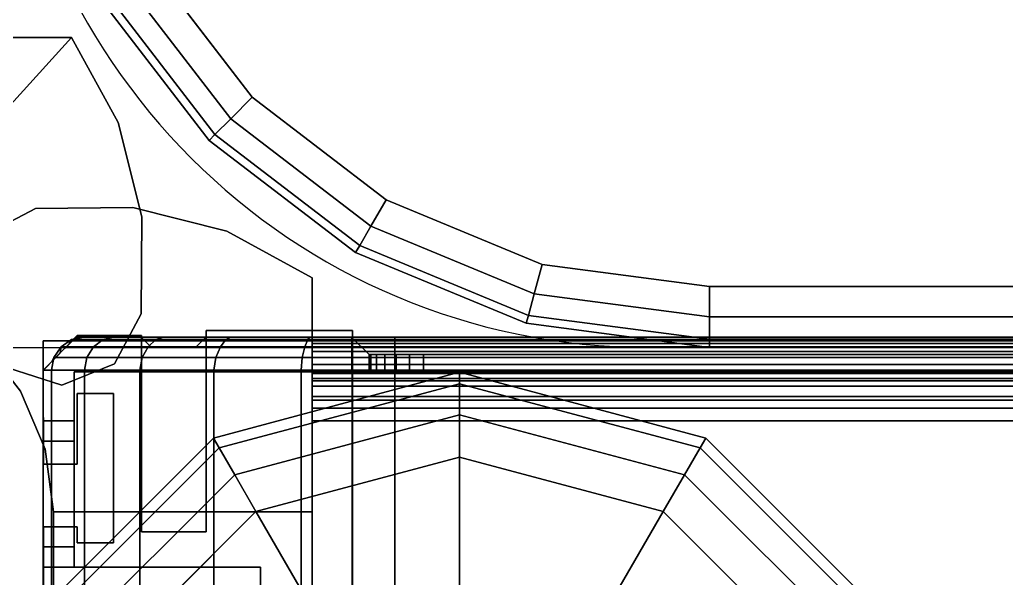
# Model space of a CAD drawing. Extents: x -170 to 1783, y -20 to 1205.
# Drawn here: x 382.276 to 384.183, y 286.189 to 287.27 of the extents above; entities that cross this region are included whole.
import ezdxf

# ---------------------------------------------------------------- set-up
doc = ezdxf.new("R2010")
doc.units = 0
doc.header["$LTSCALE"] = 96
doc.header["$MEASUREMENT"] = 0
for name, color, linetype in [('A-FURN-3-PANEL-GLIDE', 7, 'Continuous'), ('A-FURN-3-PANEL-RACE', 7, 'Continuous'), ('A-FURN-3-PANEL-SIDE1', 7, 'Continuous'), ('A-FURN-3-PANEL-TOPCAP', 7, 'Continuous'), ('A-FURN-3-PANEL-TRIM', 7, 'Continuous'), ('A-FURN-3-WKSF-TOP', 7, 'Continuous'), ('A-FURN-3-WKSF-TRIM', 7, 'Continuous'), ('A-FURN-P-PNLS', 7, 'Continuous'), ('A-FURN-P-WKSF', 7, 'Continuous'), ('MAIN_PANEL', 7, 'Continuous'), ('MAIN_WKSURF', 7, 'Continuous')]:
    doc.layers.add(name, color=color, linetype=linetype)

# ---------------------------------------------------------------- blocks, each defined once
blk = doc.blocks.new('EC-EFP-456')
at = {"layer": 'A-FURN-3-PANEL-GLIDE', "color": 20, "linetype": 'Continuous', "invisible_edges": 12}
for points in [[(47.115, 1), (46.433, 0.6063), (46.7213, 0.318)], [(47.115, 1), (46.7213, 0.318), (47.115, 0.2125)], [(47.115, 1), (47.115, 0.2125), (47.5088, 0.318)], [(47.115, 1), (47.5088, 0.318), (47.797, 0.6063)]]:
    blk.add_3dface(points, dxfattribs=at)
at = {"layer": 'A-FURN-3-PANEL-GLIDE', "color": 20, "linetype": 'Continuous'}
for points in [[(47.0138, 0.8246, 0.3285), (46.7213, 0.318, 0.3285), (46.433, 0.6063, 0.3285), (46.9396, 0.8988, 0.3285)], [(47.2904, 0.8988, 0.3285), (47.797, 0.6063, 0.3285), (47.5088, 0.318, 0.3285), (47.2163, 0.8246, 0.3285)], [(47.115, 0.7975, 0.3285), (47.115, 0.2125, 0.3285), (46.7213, 0.318, 0.3285), (47.0138, 0.8246, 0.3285)], [(47.2163, 0.8246, 0.3285), (47.5088, 0.318, 0.3285), (47.115, 0.2125, 0.3285), (47.115, 0.7975, 0.3285)], [(46.7213, 0.318, 0.3285), (46.6802, 0.2469, 0.3065), (46.3619, 0.5652, 0.3065), (46.433, 0.6063, 0.3285)], [(46.6802, 0.2469, 0.022), (46.7213, 0.318), (46.433, 0.6063), (46.3619, 0.5652, 0.022)], [(47.797, 0.6063, 0.3285), (47.8681, 0.5652, 0.3065), (47.5498, 0.2469, 0.3065), (47.5088, 0.318, 0.3285)], [(47.8681, 0.5652, 0.022), (47.797, 0.6063), (47.5088, 0.318), (47.5498, 0.2469, 0.022)], [(46.6802, 0.2469, 0.3065), (46.6501, 0.1948, 0.2464), (46.3098, 0.5351, 0.2464), (46.3619, 0.5652, 0.3065)], [(46.6501, 0.1948, 0.0821), (46.6802, 0.2469, 0.022), (46.3619, 0.5652, 0.022), (46.3098, 0.5351, 0.0821)], [(47.8681, 0.5652, 0.3065), (47.9202, 0.5351, 0.2464), (47.5799, 0.1948, 0.2464), (47.5498, 0.2469, 0.3065)], [(47.9202, 0.5351, 0.0821), (47.8681, 0.5652, 0.022), (47.5498, 0.2469, 0.022), (47.5799, 0.1948, 0.0821)], [(46.6501, 0.1948, 0.2464), (46.6391, 0.1758, 0.1642), (46.2908, 0.5241, 0.1642), (46.3098, 0.5351, 0.2464)], [(46.6391, 0.1758, 0.1642), (46.6501, 0.1948, 0.0821), (46.3098, 0.5351, 0.0821), (46.2908, 0.5241, 0.1642)], [(47.9202, 0.5351, 0.2464), (47.9392, 0.5241, 0.1642), (47.5909, 0.1758, 0.1642), (47.5799, 0.1948, 0.2464)], [(47.9392, 0.5241, 0.1642), (47.9202, 0.5351, 0.0821), (47.5799, 0.1948, 0.0821), (47.5909, 0.1758, 0.1642)], [(47.115, 0.2125, 0.3285), (47.115, 0.1304, 0.3065), (46.6802, 0.2469, 0.3065), (46.7213, 0.318, 0.3285)], [(47.115, 0.1304, 0.022), (47.115, 0.2125), (46.7213, 0.318), (46.6802, 0.2469, 0.022)], [(47.5088, 0.318, 0.3285), (47.5498, 0.2469, 0.3065), (47.115, 0.1304, 0.3065), (47.115, 0.2125, 0.3285)], [(47.5498, 0.2469, 0.022), (47.5088, 0.318), (47.115, 0.2125), (47.115, 0.1304, 0.022)], [(47.115, 0.1304, 0.3065), (47.115, 0.0703, 0.2464), (46.6501, 0.1948, 0.2464), (46.6802, 0.2469, 0.3065)], [(47.115, 0.0703, 0.0821), (47.115, 0.1304, 0.022), (46.6802, 0.2469, 0.022), (46.6501, 0.1948, 0.0821)], [(47.5498, 0.2469, 0.3065), (47.5799, 0.1948, 0.2464), (47.115, 0.0703, 0.2464), (47.115, 0.1304, 0.3065)], [(47.5799, 0.1948, 0.0821), (47.5498, 0.2469, 0.022), (47.115, 0.1304, 0.022), (47.115, 0.0703, 0.0821)], [(47.115, 0.0703, 0.2464), (47.115, 0.0483, 0.1642), (46.6391, 0.1758, 0.1642), (46.6501, 0.1948, 0.2464)], [(47.115, 0.0483, 0.1642), (47.115, 0.0703, 0.0821), (46.6501, 0.1948, 0.0821), (46.6391, 0.1758, 0.1642)], [(47.5799, 0.1948, 0.2464), (47.5909, 0.1758, 0.1642), (47.115, 0.0483, 0.1642), (47.115, 0.0703, 0.2464)], [(47.5909, 0.1758, 0.1642), (47.5799, 0.1948, 0.0821), (47.115, 0.0703, 0.0821), (47.115, 0.0483, 0.1642)]]:
    blk.add_3dface(points, dxfattribs=at)
at = {"layer": 'A-FURN-3-PANEL-RACE', "color": 40, "linetype": 'Continuous'}
for points, invisible_edges in [([(0.5, 0.7375, 0.4563), (2.098, 0.7375, 0.4563), (47.5, 0.4255, 0.4563), (0.5, 0.4255, 0.4563)], 6), ([(0.5, 0.7375, 0.3963), (0.5, 0.4255, 0.3963), (47.5, 0.4255, 0.3963), (2.098, 0.7375, 0.3963)], 6), ([(45.902, 0.7375, 0.4563), (47.5, 0.7375, 0.4563), (47.5, 0.4255, 0.4563), (2.098, 0.7375, 0.4563)], 12), ([(45.902, 0.7375, 0.3963), (2.098, 0.7375, 0.3963), (47.5, 0.4255, 0.3963), (47.5, 0.7375, 0.3963)], 3), ([(0.5, 0.4255, 0.3963), (0.08, 0.4255, 0.3963), (0.08, -0.0125, 0.3963), (47.92, -0.0125, 0.3963)], 8), ([(0.5, 0.4255, 0.4563), (47.86, 0.0475, 0.4563), (0.14, 0.0475, 0.4563), (0.14, 0.4255, 0.4563)], 1), ([(47.5, 0.4255, 0.3963), (0.5, 0.4255, 0.3963), (47.92, -0.0125, 0.3963), (47.92, 0.4255, 0.3963)], 3), ([(47.5, 0.4255, 0.4563), (47.86, 0.4255, 0.4563), (47.86, 0.0475, 0.4563), (0.5, 0.4255, 0.4563)], 12), ([(47.5, 0.4255, 0.3963), (47.92, 0.4255, 0.3963), (47.86, 0.4255, 0.4563), (47.5, 0.4255, 0.4563)], 2), ([(47.92, 0.4255, 0.3963), (47.92, 0.4255, 1.7894), (47.86, 0.4255, 1.7894), (47.86, 0.4255, 0.4563)], 8), ([(47.86, 0.4255, 1.7894), (47.86, 0.386, 1.7894), (47.86, 0.1819, 1.4986), (47.86, 0.4255, 0.4563)], 4), ([(47.86, 0.4255, 0.4563), (47.86, 0.1819, 1.4986), (47.86, 0.1425, 1.4986), (47.86, 0.0475, 0.4563)], 5), ([(47.86, 0.1425, 3.1951), (47.86, 0.4255, 3.245), (47.86, 0.4255, 3.515), (47.86, 0.0475, 3.515)], 8), ([(47.86, 0.4255, 3.515), (47.92, 0.4255, 3.515), (47.92, -0.0125, 3.515), (47.86, 0.0475, 3.515)], 4), ([(47.92, 0.386, 1.7894), (47.92, 0.4255, 1.7894), (47.92, 0.4255, 0.3963), (47.92, 0.1819, 1.4986)], 4), ([(47.92, 0.1819, 1.4986), (47.92, 0.4255, 0.3963), (47.92, -0.0125, 0.3963), (47.92, 0.1425, 1.4986)], 5), ([(47.92, 0.4255, 3.245), (47.92, 0.1425, 3.1951), (47.92, -0.0125, 3.515), (47.92, 0.4255, 3.515)], 2), ([(47.4, 0.1425, 4.1797), (47.4, 0.1179, 4.1764), (47.4, 0.1024, 4.2344), (47.4, 0.1425, 4.2397)], 2), ([(47.86, 0.0475, 0.4563), (47.86, 0.1425, 1.4986), (47.86, 0.1425, 3.1951), (47.86, 0.0475, 3.515)], 5), ([(47.92, 0.1425, 3.1951), (47.92, 0.1425, 1.4986), (47.92, -0.0125, 0.3963), (47.92, -0.0125, 3.515)], 10), ([(47.4, 0.1179, 4.1764), (47.4, 0.095, 4.1669), (47.4, 0.065, 4.2189), (47.4, 0.1024, 4.2344)], 10), ([(47.4, 0.095, 4.1669), (47.4, 0.0753, 4.1519), (47.4, 0.0329, 4.1943), (47.4, 0.065, 4.2189)], 10), ([(47.4, 0.0753, 4.1519), (47.4, 0.0602, 4.1322), (47.4, 0.0082, 4.1622), (47.4, 0.0329, 4.1943)], 10), ([(47.4, 0.0602, 4.1322), (47.4, 0.0507, 4.1093), (47.4, -0.0072, 4.1248), (47.4, 0.0082, 4.1622)], 10), ([(0.14, 0.0475, 0.4563), (47.86, 0.0475, 0.4563), (47.86, 0.0475, 3.515), (0.14, 0.0475, 3.515)], 4), ([(0.6, 0.0475, 3.515), (47.4, 0.0475, 3.515), (47.4, 0.0475, 4.0847), (0.6, 0.0475, 4.0847)], 1), ([(47.4, 0.0507, 4.1093), (47.4, 0.0475, 4.0847), (47.4, -0.0125, 4.0847), (47.4, -0.0072, 4.1248)], 10), ([(47.4, 0.0475, 3.515), (47.4, -0.0125, 3.515), (47.4, -0.0125, 4.0847), (47.4, 0.0475, 4.0847)], 4), ([(47.86, 0.0475, 3.515), (47.92, -0.0125, 3.515), (47.4, -0.0125, 3.515), (47.4, 0.0475, 3.515)], 1), ([(47.92, -0.0125, 3.515), (47.92, -0.0125, 0.3963), (0.08, -0.0125, 0.3963), (0.08, -0.0125, 3.515)], 8), ([(47.4, -0.0125, 4.0847), (47.4, -0.0125, 3.515), (0.6, -0.0125, 3.515), (0.6, -0.0125, 4.0847)], 2)]:
    blk.add_3dface(points, dxfattribs=dict(at, invisible_edges=invisible_edges))
for points in [[(47.5, 0.7375, 0.3963), (47.5, 0.4255, 0.3963), (47.5, 0.4255, 0.4563), (47.5, 0.7375, 0.4563)], [(47.86, 0.4255, 3.245), (47.92, 0.4255, 3.245), (47.92, 0.4255, 3.515), (47.86, 0.4255, 3.515)], [(47.92, 0.4255, 1.7894), (47.92, 0.386, 1.7894), (47.86, 0.386, 1.7894), (47.86, 0.4255, 1.7894)], [(47.86, 0.1425, 3.1951), (47.92, 0.1425, 3.1951), (47.92, 0.4255, 3.245), (47.86, 0.4255, 3.245)], [(47.92, 0.386, 1.7894), (47.92, 0.1819, 1.4986), (47.86, 0.1819, 1.4986), (47.86, 0.386, 1.7894)], [(47.92, 0.1819, 1.4986), (47.92, 0.1425, 1.4986), (47.86, 0.1425, 1.4986), (47.86, 0.1819, 1.4986)], [(47.4, 0.1425, 4.1797), (47.4, 0.1425, 4.2397), (0.6, 0.1425, 4.2397), (0.6, 0.1425, 4.1797)], [(47.4, 0.1425, 4.2397), (47.4, 0.1024, 4.2344), (0.6, 0.1024, 4.2344), (0.6, 0.1425, 4.2397)], [(0.6, 0.1425, 4.1797), (0.6, 0.1179, 4.1764), (47.4, 0.1179, 4.1764), (47.4, 0.1425, 4.1797)], [(47.86, 0.1425, 1.4986), (47.92, 0.1425, 1.4986), (47.92, 0.1425, 3.1951), (47.86, 0.1425, 3.1951)], [(0.6, 0.1179, 4.1764), (0.6, 0.095, 4.1669), (47.4, 0.095, 4.1669), (47.4, 0.1179, 4.1764)], [(47.4, 0.1024, 4.2344), (47.4, 0.065, 4.2189), (0.6, 0.065, 4.2189), (0.6, 0.1024, 4.2344)], [(0.6, 0.095, 4.1669), (0.6, 0.0753, 4.1519), (47.4, 0.0753, 4.1519), (47.4, 0.095, 4.1669)], [(0.6, 0.0753, 4.1519), (0.6, 0.0602, 4.1322), (47.4, 0.0602, 4.1322), (47.4, 0.0753, 4.1519)], [(47.4, 0.065, 4.2189), (47.4, 0.0329, 4.1943), (0.6, 0.0329, 4.1943), (0.6, 0.065, 4.2189)], [(0.6, 0.0602, 4.1322), (0.6, 0.0507, 4.1093), (47.4, 0.0507, 4.1093), (47.4, 0.0602, 4.1322)], [(0.6, 0.0507, 4.1093), (0.6, 0.0475, 4.0847), (47.4, 0.0475, 4.0847), (47.4, 0.0507, 4.1093)], [(47.4, 0.0329, 4.1943), (47.4, 0.0082, 4.1622), (0.6, 0.0082, 4.1622), (0.6, 0.0329, 4.1943)], [(47.4, 0.0082, 4.1622), (47.4, -0.0072, 4.1248), (0.6, -0.0072, 4.1248), (0.6, 0.0082, 4.1622)], [(47.4, -0.0072, 4.1248), (47.4, -0.0125, 4.0847), (0.6, -0.0125, 4.0847), (0.6, -0.0072, 4.1248)]]:
    blk.add_3dface(points, dxfattribs=at)
at = {"layer": 'A-FURN-3-PANEL-SIDE1', "color": 7, "linetype": 'Continuous'}
for points in [[(47.3224, 1.955, 55.7401), (47.3228, 0.045, 55.7401), (0.6776, 0.045, 55.7401), (0.6776, 1.955, 55.7401)], [(47.3224, 0.045, 4.2397), (47.3224, 1.955, 4.2397), (0.6776, 1.955, 4.2397), (0.6776, 0.045, 4.2397)], [(47.3228, 0.045, 55.7401), (47.3224, 1.955, 55.7401), (47.3224, 1.955, 4.2397), (47.3224, 0.045, 4.2397)], [(47.3228, 0.045, 55.7401), (47.3224, 0.045, 4.2397), (0.6776, 0.045, 4.2397), (0.6776, 0.045, 55.7401)]]:
    blk.add_3dface(points, dxfattribs=at)
at = {"layer": 'A-FURN-3-PANEL-TOPCAP', "color": 60, "linetype": 'Continuous'}
for points, invisible_edges in [([(47.324, 2.02, 55.635), (47.324, -0.02, 55.635), (47.606, -0.02, 55.635), (47.606, 2.02, 55.635)], 5), ([(47.606, 2.02, 55.635), (47.606, -0.02, 55.635), (47.6259, 0, 55.635), (47.6259, 2, 55.635)], 5), ([(47.711, 2, 55.635), (47.711, 0, 55.635), (47.731, -0.02, 55.635), (47.731, 2.02, 55.635)], 5), ([(47.856, -0.02, 55.635), (47.856, 2.02, 55.635), (47.731, 2.02, 55.635), (47.731, -0.02, 55.635)], 5), ([(47.8715, 2.0047, 55.635), (47.856, 2.02, 55.635), (47.856, -0.02, 55.635), (47.8715, -0.0047, 55.635)], 10), ([(47.8715, -0.0047, 55.635), (47.8871, 0.0106, 55.635), (47.8871, 1.9894, 55.635), (47.8715, 2.0047, 55.635)], 10), ([(47.711, 0, 55.635), (47.711, 2, 55.635), (47.6259, 2, 55.635), (47.6259, 0, 55.635)], 5), ([(47.9035, 1.9727, 55.635), (47.8871, 1.9894, 55.635), (47.8871, 0.0106, 55.635), (47.9035, 0.0273, 55.635)], 10), ([(47.9035, 0.0273, 55.635), (47.92, 0.044, 55.635), (47.92, 1.956, 55.635), (47.9035, 1.9727, 55.635)], 8), ([(0.815, 0.045, 55.7401), (0.815, -0.02, 55.7741), (47.185, 0.014, 55.7401), (47.185, 0.045, 55.7401)], 1), ([(47.185, -0.02, 55.7741), (47.185, 0.014, 55.7401), (0.815, 0.014, 55.7401), (0.815, -0.02, 55.7741)], 5), ([(47.185, -0.02, 55.7741), (47.221, -0.02, 55.7693), (47.2122, 0.014, 55.7365), (47.185, 0.014, 55.7401)], 10), ([(47.221, -0.02, 55.7693), (47.2545, -0.02, 55.7554), (47.2375, 0.014, 55.726), (47.2122, 0.014, 55.7365)], 10), ([(47.2545, -0.02, 55.7554), (47.2833, -0.02, 55.7333), (47.2593, 0.014, 55.7093), (47.2375, 0.014, 55.726)], 10), ([(47.2833, -0.02, 55.7333), (47.3054, -0.02, 55.7045), (47.276, 0.014, 55.6875), (47.2593, 0.014, 55.7093)], 10), ([(47.3054, -0.02, 55.7045), (47.3193, -0.02, 55.671), (47.2864, 0.014, 55.6622), (47.276, 0.014, 55.6875)], 10), ([(47.3193, -0.02, 55.671), (47.324, -0.02, 55.635), (47.29, 0.014, 55.635), (47.2864, 0.014, 55.6622)], 8), ([(0.76, -0.02, 56.161), (47.24, -0.02, 56.161), (47.24, 0, 56.141), (0.76, 0, 56.141)], 10), ([(47.24, 0, 56.056), (0.76, 0, 56.056), (0.76, 0, 56.141), (47.24, 0, 56.141)], 10), ([(0.76, 0, 56.056), (47.24, 0, 56.056), (47.24, -0.02, 56.036), (0.76, -0.02, 56.036)], 10), ([(47.3727, -0.02, 56.1426), (47.3676, 0, 56.1232), (47.24, 0, 56.141), (47.24, -0.02, 56.161)], 5), ([(47.3676, 0, 56.1232), (47.3456, 0, 56.0411), (47.24, 0, 56.056), (47.24, 0, 56.141)], 5), ([(47.3456, 0, 56.0411), (47.3404, -0.02, 56.0218), (47.24, -0.02, 56.036), (47.24, 0, 56.056)], 5), ([(47.4431, 0, 55.9981), (47.4331, -0.02, 55.9807), (47.3404, -0.02, 56.0218), (47.3456, 0, 56.0411)], 5), ([(47.4856, 0, 56.0717), (47.4431, 0, 55.9981), (47.3456, 0, 56.0411), (47.3676, 0, 56.1232)], 5), ([(47.4956, -0.02, 56.0891), (47.4856, 0, 56.0717), (47.3676, 0, 56.1232), (47.3727, -0.02, 56.1426)], 5), ([(47.5252, 0, 55.9301), (47.5111, -0.02, 55.9159), (47.4331, -0.02, 55.9807), (47.4431, 0, 55.9981)], 5), ([(47.5854, 0, 55.9903), (47.5252, 0, 55.9301), (47.4431, 0, 55.9981), (47.4856, 0, 56.0717)], 5), ([(47.5995, -0.02, 56.0044), (47.5854, 0, 55.9903), (47.4856, 0, 56.0717), (47.4956, -0.02, 56.0891)], 5), ([(47.5858, 0, 55.8424), (47.5685, -0.02, 55.8323), (47.5111, -0.02, 55.9159), (47.5252, 0, 55.9301)], 5), ([(47.6595, 0, 55.8849), (47.5858, 0, 55.8424), (47.5252, 0, 55.9301), (47.5854, 0, 55.9903)], 5), ([(47.6202, 0, 55.7415), (47.601, -0.02, 55.7363), (47.5685, -0.02, 55.8323), (47.5858, 0, 55.8424)], 5), ([(47.6768, -0.02, 55.8949), (47.6595, 0, 55.8849), (47.5854, 0, 55.9903), (47.5995, -0.02, 56.0044)], 5), ([(47.7024, 0, 55.7635), (47.6202, 0, 55.7415), (47.5858, 0, 55.8424), (47.6595, 0, 55.8849)], 5), ([(47.6259, 0, 55.635), (47.606, -0.02, 55.635), (47.601, -0.02, 55.7363), (47.6202, 0, 55.7415)], 4), ([(47.711, 0, 55.635), (47.6259, 0, 55.635), (47.6202, 0, 55.7415), (47.7024, 0, 55.7635)], 4), ([(47.7217, -0.02, 55.7687), (47.7024, 0, 55.7635), (47.6595, 0, 55.8849), (47.6768, -0.02, 55.8949)], 5), ([(47.731, -0.02, 55.635), (47.711, 0, 55.635), (47.7024, 0, 55.7635), (47.7217, -0.02, 55.7687)], 4), ([(0.76, -0.02, 56.161), (0.76, -0.02, 56.286), (47.24, -0.02, 56.286), (47.24, -0.02, 56.161)], 5), ([(47.185, -0.02, 55.7741), (0.815, -0.02, 55.7741), (0.76, -0.02, 56.036), (47.24, -0.02, 56.036)], 10), ([(47.185, -0.02, 55.7741), (47.24, -0.02, 56.036), (47.3404, -0.02, 56.0218), (47.221, -0.02, 55.7693)], 5), ([(47.4331, -0.02, 55.9807), (47.2545, -0.02, 55.7554), (47.221, -0.02, 55.7693), (47.3404, -0.02, 56.0218)], 5), ([(47.4051, -0.02, 56.2633), (47.3727, -0.02, 56.1426), (47.24, -0.02, 56.161), (47.24, -0.02, 56.286)], 5), ([(47.2545, -0.02, 55.7554), (47.4331, -0.02, 55.9807), (47.5111, -0.02, 55.9159), (47.2833, -0.02, 55.7333)], 5), ([(47.5685, -0.02, 55.8323), (47.3054, -0.02, 55.7045), (47.2833, -0.02, 55.7333), (47.5111, -0.02, 55.9159)], 5), ([(47.3054, -0.02, 55.7045), (47.5685, -0.02, 55.8323), (47.601, -0.02, 55.7363), (47.3193, -0.02, 55.671)], 5), ([(47.3193, -0.02, 55.671), (47.601, -0.02, 55.7363), (47.606, -0.02, 55.635), (47.324, -0.02, 55.635)], 1), ([(47.5581, -0.02, 56.1974), (47.4956, -0.02, 56.0891), (47.3727, -0.02, 56.1426), (47.4051, -0.02, 56.2633)], 5), ([(47.6879, -0.02, 56.0929), (47.5995, -0.02, 56.0044), (47.4956, -0.02, 56.0891), (47.5581, -0.02, 56.1974)], 5), ([(47.7851, -0.02, 55.9575), (47.6768, -0.02, 55.8949), (47.5995, -0.02, 56.0044), (47.6879, -0.02, 56.0929)], 5), ([(47.8425, -0.02, 55.8011), (47.7217, -0.02, 55.7687), (47.6768, -0.02, 55.8949), (47.7851, -0.02, 55.9575)], 5), ([(47.856, -0.02, 55.635), (47.731, -0.02, 55.635), (47.7217, -0.02, 55.7687), (47.8425, -0.02, 55.8011)], 4)]:
    blk.add_3dface(points, dxfattribs=dict(at, invisible_edges=invisible_edges))
for points in [[(0.76, 0.044, 56.35), (0.76, 1.956, 56.35), (47.24, 1.956, 56.35), (47.24, 0.044, 56.35)], [(47.4216, 0.044, 56.3252), (47.24, 0.044, 56.35), (47.24, 1.956, 56.35), (47.4216, 1.956, 56.3252)], [(47.5901, 0.044, 56.2528), (47.4216, 0.044, 56.3252), (47.4216, 1.956, 56.3252), (47.5901, 1.956, 56.2528)], [(47.7332, 0.044, 56.1382), (47.5901, 0.044, 56.2528), (47.5901, 1.956, 56.2528), (47.7332, 1.956, 56.1382)], [(47.8405, 0.044, 55.9895), (47.7332, 0.044, 56.1382), (47.7332, 1.956, 56.1382), (47.8405, 1.956, 55.9895)], [(47.9043, 0.044, 55.8177), (47.8405, 0.044, 55.9895), (47.8405, 1.956, 55.9895), (47.9043, 1.956, 55.8177)], [(47.92, 0.044, 55.635), (47.9043, 0.044, 55.8177), (47.9043, 1.956, 55.8177), (47.92, 1.956, 55.635)], [(0.76, 0.0195, 56.3451), (0.76, 0.044, 56.35), (47.24, 0.044, 56.35), (47.24, 0.0195, 56.3451)], [(47.185, 0.045, 55.7401), (47.185, 0.014, 55.7401), (47.2122, 0.014, 55.7365), (47.2122, 0.045, 55.7365)], [(47.2122, 0.045, 55.7365), (47.2122, 0.014, 55.7365), (47.2375, 0.014, 55.726), (47.2375, 0.045, 55.726)], [(47.2375, 0.045, 55.726), (47.2375, 0.014, 55.726), (47.2593, 0.014, 55.7093), (47.2593, 0.045, 55.7093)], [(47.4216, 0.044, 56.3252), (47.4194, 0.0195, 56.3203), (47.24, 0.0195, 56.3451), (47.24, 0.044, 56.35)], [(47.2593, 0.045, 55.7093), (47.2593, 0.014, 55.7093), (47.276, 0.014, 55.6875), (47.276, 0.045, 55.6875)], [(47.276, 0.045, 55.6875), (47.276, 0.014, 55.6875), (47.2864, 0.014, 55.6622), (47.2864, 0.045, 55.6622)], [(47.2864, 0.045, 55.6622), (47.2864, 0.014, 55.6622), (47.29, 0.014, 55.635), (47.29, 0.045, 55.635)], [(47.29, 0.014, 55.635), (47.324, -0.02, 55.635), (47.324, 0.045, 55.635), (47.29, 0.045, 55.635)], [(47.5901, 0.044, 56.2528), (47.5864, 0.0195, 56.248), (47.4194, 0.0195, 56.3203), (47.4216, 0.044, 56.3252)], [(47.7332, 0.044, 56.1382), (47.7287, 0.0195, 56.1337), (47.5864, 0.0195, 56.248), (47.5901, 0.044, 56.2528)], [(47.8405, 0.044, 55.9895), (47.8356, 0.0195, 55.9859), (47.7287, 0.0195, 56.1337), (47.7332, 0.044, 56.1382)], [(47.9043, 0.044, 55.8177), (47.8994, 0.0195, 55.8155), (47.8356, 0.0195, 55.9859), (47.8405, 0.044, 55.9895)], [(47.92, 0.044, 55.635), (47.9035, 0.0273, 55.635), (47.8994, 0.0195, 55.8155), (47.9043, 0.044, 55.8177)], [(0.76, -0.0013, 56.3313), (0.76, 0.0195, 56.3451), (47.24, 0.0195, 56.3451), (47.24, -0.0013, 56.3313)], [(47.4194, 0.0195, 56.3203), (47.4143, -0.0013, 56.3065), (47.24, -0.0013, 56.3313), (47.24, 0.0195, 56.3451)], [(47.5864, 0.0195, 56.248), (47.5775, -0.0013, 56.2349), (47.4143, -0.0013, 56.3065), (47.4194, 0.0195, 56.3203)], [(47.7287, 0.0195, 56.1337), (47.7172, -0.0013, 56.1222), (47.5775, -0.0013, 56.2349), (47.5864, 0.0195, 56.248)], [(47.8356, 0.0195, 55.9859), (47.8226, -0.0013, 55.977), (47.7172, -0.0013, 56.1222), (47.7287, 0.0195, 56.1337)], [(47.8994, 0.0195, 55.8155), (47.8857, -0.0013, 55.8104), (47.8226, -0.0013, 55.977), (47.8356, 0.0195, 55.9859)], [(47.9035, 0.0273, 55.635), (47.8871, 0.0106, 55.635), (47.8857, -0.0013, 55.8104), (47.8994, 0.0195, 55.8155)], [(47.8871, 0.0106, 55.635), (47.8715, -0.0047, 55.635), (47.8656, -0.0151, 55.8048), (47.8857, -0.0013, 55.8104)], [(0.76, -0.0151, 56.3105), (0.76, -0.0013, 56.3313), (47.24, -0.0013, 56.3313), (47.24, -0.0151, 56.3105)], [(0.76, -0.02, 56.286), (0.76, -0.0151, 56.3105), (47.24, -0.0151, 56.3105), (47.24, -0.02, 56.286)], [(47.4143, -0.0013, 56.3065), (47.4087, -0.0151, 56.2864), (47.24, -0.0151, 56.3105), (47.24, -0.0013, 56.3313)], [(47.4087, -0.0151, 56.2864), (47.4051, -0.02, 56.2633), (47.24, -0.02, 56.286), (47.24, -0.0151, 56.3105)], [(47.5669, -0.0151, 56.2168), (47.5581, -0.02, 56.1974), (47.4051, -0.02, 56.2633), (47.4087, -0.0151, 56.2864)], [(47.5775, -0.0013, 56.2349), (47.5669, -0.0151, 56.2168), (47.4087, -0.0151, 56.2864), (47.4143, -0.0013, 56.3065)], [(47.7022, -0.0151, 56.1072), (47.6879, -0.02, 56.0929), (47.5581, -0.02, 56.1974), (47.5669, -0.0151, 56.2168)], [(47.7172, -0.0013, 56.1222), (47.7022, -0.0151, 56.1072), (47.5669, -0.0151, 56.2168), (47.5775, -0.0013, 56.2349)], [(47.8045, -0.0151, 55.9663), (47.7851, -0.02, 55.9575), (47.6879, -0.02, 56.0929), (47.7022, -0.0151, 56.1072)], [(47.8226, -0.0013, 55.977), (47.8045, -0.0151, 55.9663), (47.7022, -0.0151, 56.1072), (47.7172, -0.0013, 56.1222)], [(47.8656, -0.0151, 55.8048), (47.8425, -0.02, 55.8011), (47.7851, -0.02, 55.9575), (47.8045, -0.0151, 55.9663)], [(47.8857, -0.0013, 55.8104), (47.8656, -0.0151, 55.8048), (47.8045, -0.0151, 55.9663), (47.8226, -0.0013, 55.977)], [(47.8715, -0.0047, 55.635), (47.856, -0.02, 55.635), (47.8425, -0.02, 55.8011), (47.8656, -0.0151, 55.8048)]]:
    blk.add_3dface(points, dxfattribs=at)
at = {"layer": 'A-FURN-3-PANEL-TRIM', "color": 60, "linetype": 'Continuous'}
for points in [[(47.4, 0.3185, 3.5747), (47.4, 2.1348, 3.5747), (47.4, 2.1348, 4.2397), (47.4, 0.3185, 4.2397)], [(47.9, 1.6815, 4.2397), (47.9, 1.6815, 3.5747), (47.9, 0.3185, 3.5747), (47.9, 0.3185, 4.2397)], [(47.9198, 1.6527, 55.635), (47.9198, 1.6527, 4.2397), (47.9198, 0.3473, 4.2397), (47.9198, 0.3473, 55.635)], [(47.8543, 0.3782, 4.2397), (47.7845, 0.3782, 4.2397), (47.7845, 0.3782, 55.635), (47.8543, 0.3782, 55.635)], [(47.7845, 0.3782, 55.635), (47.7845, 0.3782, 4.2397), (47.7845, 0.0891, 4.2397), (47.7845, 0.0891, 55.635)], [(47.8543, 0.3473, 55.635), (47.8543, 0.3473, 4.2397), (47.8543, 0.3782, 4.2397), (47.8543, 0.3782, 55.635)], [(47.7299, 0.3574, 4.2397), (47.605, 0.3574, 4.2397), (47.605, 0.3574, 55.635), (47.7299, 0.3574, 55.635)], [(47.605, 0.3574, 55.635), (47.605, 0.3574, 4.2397), (47.605, -0.0328, 4.2397), (47.605, -0.0328, 55.635)], [(47.7299, -0.0228, 55.635), (47.7299, -0.0228, 4.2397), (47.7299, 0.3574, 4.2397), (47.7299, 0.3574, 55.635)], [(47.9198, 0.3473, 4.2397), (47.8543, 0.3473, 4.2397), (47.8543, 0.3473, 55.635), (47.9198, 0.3473, 55.635)], [(47.9, 0.3185, 4.2397), (47.9, 0.3185, 4.013), (47.4, 0.3185, 4.013), (47.4, 0.3185, 4.2397)], [(47.4, -0.1348, 3.8013), (47.4, 0.3185, 3.8013), (47.4, 0.3185, 4.013), (47.4, -0.1348, 4.013)], [(47.4, 0.3185, 3.8013), (47.9, 0.3185, 3.8013), (47.9, 0.3185, 3.5747), (47.4, 0.3185, 3.5747)], [(47.9, 0.3185, 3.8013), (47.9163, 0.1973, 3.8013), (47.9163, 0.1973, 4.013), (47.9, 0.3185, 4.013)], [(47.8543, 0.2263, 4.2397), (47.9198, 0.2263, 4.2397), (47.9198, 0.2263, 55.635), (47.8543, 0.2263, 55.635)], [(47.8543, 0.0891, 55.635), (47.8543, 0.0891, 4.2397), (47.8543, 0.2263, 4.2397), (47.8543, 0.2263, 55.635)], [(47.9198, 0.2263, 55.635), (47.9198, 0.2263, 4.2397), (47.9198, 0.044, 4.2397), (47.92, 0.044, 55.635)], [(47.9163, 0.1973, 3.8013), (47.9639, 0.0847, 3.8013), (47.9639, 0.0847, 4.013), (47.9163, 0.1973, 4.013)], [(47.7845, 0.0891, 4.2397), (47.8543, 0.0891, 4.2397), (47.8543, 0.0891, 55.635), (47.7845, 0.0891, 55.635)], [(47.9639, 0.0847, 3.8013), (48.0395, -0.0114, 3.8013), (48.0395, -0.0114, 4.013), (47.9639, 0.0847, 4.013)], [(47.3224, -0.0328, 4.2397), (47.3224, 0.045, 4.2397), (47.3224, 0.045, 55.635), (47.3224, -0.0328, 55.635)], [(47.8543, -0.0228, 4.2397), (47.8543, -0.0228, 55.635), (47.92, 0.044, 55.635), (47.9198, 0.044, 4.2397)], [(47.605, -0.0328, 4.2397), (47.3224, -0.0328, 4.2397), (47.3224, -0.0328, 55.635), (47.605, -0.0328, 55.635)], [(47.8543, -0.0228, 4.2397), (47.7299, -0.0228, 4.2397), (47.7299, -0.0228, 55.635), (47.8543, -0.0228, 55.635)], [(47.5649, -0.2249, 3.8013), (47.4, -0.1348, 3.8013), (47.4, -0.1348, 4.013), (47.5649, -0.2249, 4.013)], [(47.7471, -0.2706, 3.8013), (47.5649, -0.2249, 3.8013), (47.5649, -0.2249, 4.013), (47.7471, -0.2706, 4.013)], [(48.0322, -0.2178, 3.8013), (47.935, -0.269, 3.8013), (47.935, -0.269, 4.013), (48.0322, -0.2178, 4.013)], [(47.935, -0.269, 3.8013), (47.7471, -0.2706, 3.8013), (47.7471, -0.2706, 4.013), (47.935, -0.269, 4.013)]]:
    blk.add_3dface(points, dxfattribs=at)
for points, invisible_edges in [([(47.4, 2.1348, 3.5747), (47.4, 0.3185, 3.5747), (47.9, 0.3185, 3.5747), (47.9, 1.6815, 3.5747)], 10), ([(47.4, 2.1348, 4.2397), (47.9, 1.6815, 4.2397), (47.9, 0.3185, 4.2397), (47.4, 0.3185, 4.2397)], 5), ([(47.605, -0.0328, 55.635), (47.3224, -0.0328, 55.635), (47.3224, 2.0328, 55.635), (47.605, 2.0328, 55.635)], 8), ([(47.7299, 0.3574, 55.635), (47.605, 0.3574, 55.635), (47.605, 1.6426, 55.635), (47.7299, 1.6426, 55.635)], 10), ([(47.8543, 1.6527, 55.635), (47.9198, 1.6527, 55.635), (47.9198, 0.3473, 55.635), (47.8543, 0.3473, 55.635)], 8), ([(47.8543, 0.3782, 55.635), (47.7845, 0.3782, 55.635), (47.7845, 1.6218, 55.635), (47.8543, 1.6218, 55.635)], 10), ([(47.9, 0.3185, 3.8013), (47.4, -0.1348, 3.8013), (47.9639, 0.0847, 3.8013), (47.9163, 0.1973, 3.8013)], 3), ([(47.9, 0.3185, 4.013), (47.9163, 0.1973, 4.013), (47.9639, 0.0847, 4.013), (47.4, -0.1348, 4.013)], 12), ([(47.9, 0.3185, 3.8013), (47.4, 0.3185, 3.8013), (47.4, -0.1348, 3.8013)], 12), ([(47.4, -0.1348, 4.013), (47.4, 0.3185, 4.013), (47.9, 0.3185, 4.013)], 12), ([(47.9198, 0.2263, 55.635), (47.92, 0.044, 55.635), (47.8543, -0.0228, 55.635), (47.8543, 0.2263, 55.635)], 4), ([(47.9639, 0.0847, 3.8013), (47.4, -0.1348, 3.8013), (48.0735, -0.1159, 3.8013), (48.0395, -0.0114, 3.8013)], 3), ([(47.9639, 0.0847, 4.013), (48.0395, -0.0114, 4.013), (48.0735, -0.1159, 4.013), (47.4, -0.1348, 4.013)], 12), ([(47.7845, 0.0891, 55.635), (47.8543, 0.0891, 55.635), (47.8543, -0.0228, 55.635), (47.7299, -0.0228, 55.635)], 10), ([(48.0735, -0.1159, 3.8013), (47.4, -0.1348, 3.8013), (47.935, -0.269, 3.8013), (48.0322, -0.2178, 3.8013)], 3), ([(48.0735, -0.1159, 4.013), (48.0322, -0.2178, 4.013), (47.935, -0.269, 4.013), (47.4, -0.1348, 4.013)], 12), ([(47.935, -0.269, 3.8013), (47.4, -0.1348, 3.8013), (47.5649, -0.2249, 3.8013), (47.7471, -0.2706, 3.8013)], 1), ([(47.935, -0.269, 4.013), (47.7471, -0.2706, 4.013), (47.5649, -0.2249, 4.013), (47.4, -0.1348, 4.013)], 8)]:
    blk.add_3dface(points, dxfattribs=dict(at, invisible_edges=invisible_edges))
at = {"layer": 'A-FURN-P-PNLS', "color": 60, "linetype": 'Continuous'}
blk.add_line((48, 0), (0, 0), dxfattribs=at)
blk = doc.blocks.new('EC-EFN-256')
at = {"layer": 'A-FURN-3-PANEL-TRIM', "color": 60, "linetype": 'Continuous'}
for points, invisible_edges in [([(0.6, -0.1348, 3.5747), (0.6, 1.6815, 3.5747), (0.1, 1.6815, 3.5747), (0.1, 0.3185, 3.5747)], 10), ([(0.6, -0.1348, 4.2397), (0.1, 0.3185, 4.2397), (0.1, 1.6815, 4.2397), (0.6, 1.6815, 4.2397)], 5), ([(0.0361, 0.0847, 3.5747), (0.6, -0.1348, 3.5747), (0.1, 0.3185, 3.5747), (0.0837, 0.1973, 3.5747)], 3), ([(0.0361, 0.0847, 4.2397), (0.0837, 0.1973, 4.2397), (0.1, 0.3185, 4.2397), (0.6, -0.1348, 4.2397)], 12), ([(0.0361, 0.0847, 3.8013), (0.0837, 0.1973, 3.8013), (0.1, 0.3185, 3.8013), (0.6, -0.1348, 3.8013)], 12), ([(0.0361, 0.0847, 4.013), (0.6, -0.1348, 4.013), (0.1, 0.3185, 4.013), (0.0837, 0.1973, 4.013)], 3), ([(-0.0735, -0.1159, 3.5747), (0.6, -0.1348, 3.5747), (0.0361, 0.0847, 3.5747), (-0.0395, -0.0114, 3.5747)], 3), ([(-0.0735, -0.1159, 4.2397), (-0.0395, -0.0114, 4.2397), (0.0361, 0.0847, 4.2397), (0.6, -0.1348, 4.2397)], 12), ([(-0.0735, -0.1159, 3.8013), (-0.0395, -0.0114, 3.8013), (0.0361, 0.0847, 3.8013), (0.6, -0.1348, 3.8013)], 12), ([(-0.0735, -0.1159, 4.013), (0.6, -0.1348, 4.013), (0.0361, 0.0847, 4.013), (-0.0395, -0.0114, 4.013)], 3), ([(0.065, -0.269, 3.5747), (0.6, -0.1348, 3.5747), (-0.0735, -0.1159, 3.5747), (-0.0322, -0.2178, 3.5747)], 3), ([(0.065, -0.269, 4.2397), (-0.0322, -0.2178, 4.2397), (-0.0735, -0.1159, 4.2397), (0.6, -0.1348, 4.2397)], 12), ([(0.065, -0.269, 3.8013), (-0.0322, -0.2178, 3.8013), (-0.0735, -0.1159, 3.8013), (0.6, -0.1348, 3.8013)], 12), ([(0.065, -0.269, 4.013), (0.6, -0.1348, 4.013), (-0.0735, -0.1159, 4.013), (-0.0322, -0.2178, 4.013)], 3), ([(0.4351, -0.2249, 3.5747), (0.6, -0.1348, 3.5747), (0.065, -0.269, 3.5747), (0.2529, -0.2706, 3.5747)], 2), ([(0.4351, -0.2249, 4.2397), (0.2529, -0.2706, 4.2397), (0.065, -0.269, 4.2397), (0.6, -0.1348, 4.2397)], 4), ([(0.4351, -0.2249, 3.8013), (0.2529, -0.2706, 3.8013), (0.065, -0.269, 3.8013), (0.6, -0.1348, 3.8013)], 4), ([(0.4351, -0.2249, 4.013), (0.6, -0.1348, 4.013), (0.065, -0.269, 4.013), (0.2529, -0.2706, 4.013)], 2)]:
    blk.add_3dface(points, dxfattribs=dict(at, invisible_edges=invisible_edges))
for points in [[(0.6, 1.6815, 3.5747), (0.6, -0.1348, 3.5747), (0.6, -0.1348, 4.2397), (0.6, 1.6815, 4.2397)], [(0.6, -0.1348, 3.8013), (0.1, 0.3185, 3.8013), (0.1, 0.3185, 4.013), (0.6, -0.1348, 4.013)], [(-0.0735, -0.1159, 4.013), (-0.0395, -0.0114, 4.013), (-0.0395, -0.0114, 4.2397), (-0.0735, -0.1159, 4.2397)], [(-0.0735, -0.1159, 3.5747), (-0.0395, -0.0114, 3.5747), (-0.0395, -0.0114, 3.8013), (-0.0735, -0.1159, 3.8013)], [(-0.0322, -0.2178, 4.013), (-0.0735, -0.1159, 4.013), (-0.0735, -0.1159, 4.2397), (-0.0322, -0.2178, 4.2397)], [(-0.0322, -0.2178, 3.5747), (-0.0735, -0.1159, 3.5747), (-0.0735, -0.1159, 3.8013), (-0.0322, -0.2178, 3.8013)], [(0.6, -0.1348, 4.013), (0.4351, -0.2249, 4.013), (0.4351, -0.2249, 4.2397), (0.6, -0.1348, 4.2397)], [(0.6, -0.1348, 3.5747), (0.4351, -0.2249, 3.5747), (0.4351, -0.2249, 3.8013), (0.6, -0.1348, 3.8013)], [(0.065, -0.269, 4.013), (-0.0322, -0.2178, 4.013), (-0.0322, -0.2178, 4.2397), (0.065, -0.269, 4.2397)], [(0.065, -0.269, 3.5747), (-0.0322, -0.2178, 3.5747), (-0.0322, -0.2178, 3.8013), (0.065, -0.269, 3.8013)], [(0.4351, -0.2249, 4.013), (0.2529, -0.2706, 4.013), (0.2529, -0.2706, 4.2397), (0.4351, -0.2249, 4.2397)], [(0.4351, -0.2249, 3.5747), (0.2529, -0.2706, 3.5747), (0.2529, -0.2706, 3.8013), (0.4351, -0.2249, 3.8013)], [(0.2529, -0.2706, 4.013), (0.065, -0.269, 4.013), (0.065, -0.269, 4.2397), (0.2529, -0.2706, 4.2397)], [(0.2529, -0.2706, 3.5747), (0.065, -0.269, 3.5747), (0.065, -0.269, 3.8013), (0.2529, -0.2706, 3.8013)]]:
    blk.add_3dface(points, dxfattribs=at)
blk = doc.blocks.new('EC-WYC-46-2424-T')
at = {"layer": 'A-FURN-3-WKSF-TOP', "color": 60, "linetype": 'Continuous'}
for points, invisible_edges in [([(46.632, -0.118, 27.75), (13.78, -23.882, 27.75), (15.1294, -23.9704, 27.75), (16.4557, -24.2343, 27.75)], 9), ([(46.632, -0.118, 27.75), (28.0666, -0.118, 27.75), (27.8228, -0.142, 27.75), (13.78, -23.882, 27.75)], 12), ([(46.632, -0.118, 29), (13.78, -23.882, 29), (27.8228, -0.142, 29), (28.0666, -0.118, 29)], 3), ([(46.632, -0.118, 29), (16.4557, -24.2343, 29), (15.1294, -23.9704, 29), (13.78, -23.882, 29)], 9), ([(18.949, -25.267, 27.75), (46.632, -0.118, 27.75), (16.4557, -24.2343, 27.75), (17.7362, -24.6689, 27.75)], 3), ([(18.949, -25.267, 29), (17.7362, -24.6689, 29), (16.4557, -24.2343, 29), (46.632, -0.118, 29)], 12), ([(46.632, -0.118, 27.75), (18.949, -25.267, 27.75), (20.0734, -26.0183, 27.75), (21.0901, -26.9099, 27.75)], 9), ([(46.632, -0.118, 29), (21.0901, -26.9099, 29), (20.0734, -26.0183, 29), (18.949, -25.267, 29)], 9), ([(21.0901, -26.9099, 27.75), (47.257, -0.2855, 27.75), (46.9555, -0.1606, 27.75), (46.632, -0.118, 27.75)], 9), ([(21.0901, -26.9099, 29), (46.632, -0.118, 29), (46.9555, -0.1606, 29), (47.257, -0.2855, 29)], 9), ([(47.257, -0.2855, 27.75), (21.0901, -26.9099, 27.75), (47.7145, -0.743, 27.75), (47.5159, -0.4841, 27.75)], 3), ([(47.257, -0.2855, 29), (47.5159, -0.4841, 29), (47.7145, -0.743, 29), (21.0901, -26.9099, 29)], 12)]:
    blk.add_3dface(points, dxfattribs=dict(at, invisible_edges=invisible_edges))
at = {"layer": 'A-FURN-3-WKSF-TRIM', "color": 40, "linetype": 'Continuous'}
for points in [[(28.0666, 0, 28.882), (28.0666, 0, 27.868), (46.632, 0, 27.868), (46.632, 0, 28.882)], [(28.0666, 0, 27.868), (28.0666, -0.0158, 27.809), (46.632, -0.0158, 27.809), (46.632, 0, 27.868)], [(28.0666, -0.0158, 28.941), (28.0666, 0, 28.882), (46.632, 0, 28.882), (46.632, -0.0158, 28.941)], [(46.632, -0.0158, 28.941), (46.632, 0, 28.882), (46.9861, -0.0466, 28.882), (46.982, -0.0619, 28.941)], [(46.632, 0, 28.882), (46.632, 0, 27.868), (46.9861, -0.0466, 27.868), (46.9861, -0.0466, 28.882)], [(46.632, 0, 27.868), (46.632, -0.0158, 27.809), (46.982, -0.0619, 27.809), (46.9861, -0.0466, 27.868)], [(28.0666, -0.0158, 27.809), (28.0666, -0.059, 27.7658), (46.632, -0.059, 27.7658), (46.632, -0.0158, 27.809)], [(28.0666, -0.059, 28.9842), (28.0666, -0.0158, 28.941), (46.632, -0.0158, 28.941), (46.632, -0.059, 28.9842)], [(46.632, -0.059, 28.9842), (46.632, -0.0158, 28.941), (46.982, -0.0619, 28.941), (46.9708, -0.1036, 28.9842)], [(46.632, -0.0158, 27.809), (46.632, -0.059, 27.7658), (46.9708, -0.1036, 27.7658), (46.982, -0.0619, 27.809)], [(46.982, -0.0619, 28.941), (46.9861, -0.0466, 28.882), (47.316, -0.1833, 28.882), (47.3081, -0.197, 28.941)], [(46.9861, -0.0466, 27.868), (46.982, -0.0619, 27.809), (47.3081, -0.197, 27.809), (47.316, -0.1833, 27.868)], [(46.9861, -0.0466, 28.882), (46.9861, -0.0466, 27.868), (47.316, -0.1833, 27.868), (47.316, -0.1833, 28.882)], [(28.0666, -0.059, 27.7658), (28.0666, -0.118, 27.75), (46.632, -0.118, 27.75), (46.632, -0.059, 27.7658)], [(28.0666, -0.118, 29), (28.0666, -0.059, 28.9842), (46.632, -0.059, 28.9842), (46.632, -0.118, 29)], [(46.632, -0.118, 29), (46.632, -0.059, 28.9842), (46.9708, -0.1036, 28.9842), (46.9555, -0.1606, 29)], [(46.632, -0.059, 27.7658), (46.632, -0.118, 27.75), (46.9555, -0.1606, 27.75), (46.9708, -0.1036, 27.7658)], [(46.9708, -0.1036, 28.9842), (46.982, -0.0619, 28.941), (47.3081, -0.197, 28.941), (47.2865, -0.2344, 28.9842)], [(46.982, -0.0619, 27.809), (46.9708, -0.1036, 27.7658), (47.2865, -0.2344, 27.7658), (47.3081, -0.197, 27.809)], [(46.9555, -0.1606, 29), (46.9708, -0.1036, 28.9842), (47.2865, -0.2344, 28.9842), (47.257, -0.2855, 29)], [(46.9708, -0.1036, 27.7658), (46.9555, -0.1606, 27.75), (47.257, -0.2855, 27.75), (47.2865, -0.2344, 27.7658)], [(47.3081, -0.197, 28.941), (47.316, -0.1833, 28.882), (47.5993, -0.4007, 28.882), (47.5881, -0.4119, 28.941)], [(47.316, -0.1833, 27.868), (47.3081, -0.197, 27.809), (47.5881, -0.4119, 27.809), (47.5993, -0.4007, 27.868)], [(47.316, -0.1833, 28.882), (47.316, -0.1833, 27.868), (47.5993, -0.4007, 27.868), (47.5993, -0.4007, 28.882)], [(47.2865, -0.2344, 28.9842), (47.3081, -0.197, 28.941), (47.5881, -0.4119, 28.941), (47.5576, -0.4424, 28.9842)], [(47.3081, -0.197, 27.809), (47.2865, -0.2344, 27.7658), (47.5576, -0.4424, 27.7658), (47.5881, -0.4119, 27.809)], [(47.257, -0.2855, 29), (47.2865, -0.2344, 28.9842), (47.5576, -0.4424, 28.9842), (47.5159, -0.4841, 29)], [(47.2865, -0.2344, 27.7658), (47.257, -0.2855, 27.75), (47.5159, -0.4841, 27.75), (47.5576, -0.4424, 27.7658)], [(47.5576, -0.4424, 28.9842), (47.5881, -0.4119, 28.941), (47.803, -0.6919, 28.941), (47.7656, -0.7135, 28.9842)], [(47.5881, -0.4119, 27.809), (47.5576, -0.4424, 27.7658), (47.7656, -0.7135, 27.7658), (47.803, -0.6919, 27.809)], [(47.5881, -0.4119, 28.941), (47.5993, -0.4007, 28.882), (47.8167, -0.684, 28.882), (47.803, -0.6919, 28.941)], [(47.5993, -0.4007, 27.868), (47.5881, -0.4119, 27.809), (47.803, -0.6919, 27.809), (47.8167, -0.684, 27.868)], [(47.5993, -0.4007, 28.882), (47.5993, -0.4007, 27.868), (47.8167, -0.684, 27.868), (47.8167, -0.684, 28.882)], [(47.5159, -0.4841, 29), (47.5576, -0.4424, 28.9842), (47.7656, -0.7135, 28.9842), (47.7145, -0.743, 29)], [(47.5576, -0.4424, 27.7658), (47.5159, -0.4841, 27.75), (47.7145, -0.743, 27.75), (47.7656, -0.7135, 27.7658)]]:
    blk.add_3dface(points, dxfattribs=at)
at = {"layer": 'A-FURN-P-WKSF', "color": 7, "linetype": 'Continuous'}
blk.add_line((46.75, 0), (28.0666, 0), dxfattribs=at)
blk.add_arc((46.75, -1.25), 1.25, 0, 90, dxfattribs=at)

msp = doc.modelspace()

# ---------------------------------------------------------------- block references
at = {"layer": 'MAIN_PANEL', "color": 47, "linetype": 'Continuous'}
for name, p, rotation in [('EC-EFN-256', (382.24146, 286.63599), 90), ('EC-EFP-456', (430.24146, 286.63599), 180)]:
    msp.add_blockref(name, p, dxfattribs=dict(at, rotation=rotation))
at = {"layer": 'MAIN_WKSURF', "color": 47, "linetype": 'Continuous', "rotation": 180}
msp.add_blockref('EC-WYC-46-2424-T', (430.24146, 286.63599), dxfattribs=at)

doc.saveas('drawing.dxf')
